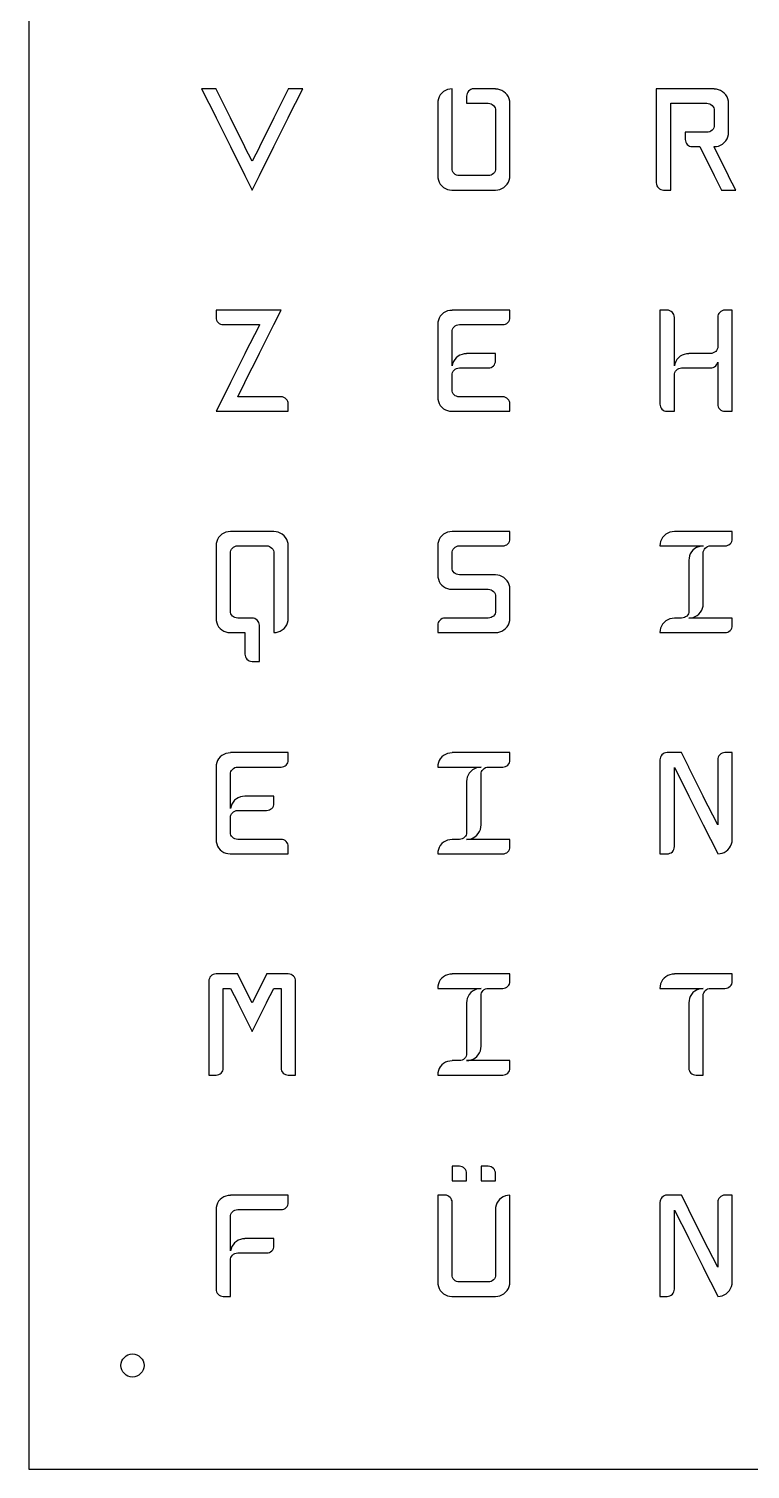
# Model space of a CAD drawing. Header units: millimetres. Extents: x 0 to 500, y 0 to 500.
# Drawn here: x 0 to 125.2, y 0 to 250 of the extents above; entities that cross this region are included whole.
import ezdxf

# ---------------------------------------------------------------- set-up
doc = ezdxf.new("R2010")
doc.units = ezdxf.units.MM
doc.layers.add('Buchstaben', color=7, linetype='Continuous')
doc.layers.add('Frontplatte', color=1, linetype='Continuous')

msp = doc.modelspace()

# ---------------------------------------------------------------- linework, layer by layer
at = {"layer": 'Buchstaben'}
for points in [[(37.5254, 224.5272), (38.7797, 222.0187), (40.0339, 224.5272), (40.0339, 224.5664), (42.5424, 229.5441), (42.5424, 229.5833), (45.0508, 234.561), (45.0508, 234.6002), (47.5593, 239.578), (45.0508, 239.578), (45.0508, 239.4996), (42.5424, 234.561), (42.5424, 234.4827), (40.0339, 229.5441), (40.0339, 229.4657), (38.7797, 227.0356), (37.5254, 229.4657), (37.5254, 229.5441), (35.0169, 234.4827), (35.0169, 234.561), (32.5085, 239.4996), (32.5085, 239.578), (30, 239.578), (32.5085, 234.6002), (32.5085, 234.561), (35.0169, 229.5833), (35.0169, 229.5441), (37.5254, 224.5664)], [(73.459, 222.0187), (81.0236, 222.0187), (81.4203, 222.0469), (81.795, 222.1316), (82.1477, 222.2727), (82.4785, 222.4702), (82.7874, 222.7242), (83.0555, 223.0346), (83.264, 223.3701), (83.4129, 223.7307), (83.5023, 224.1164), (83.5321, 224.5272), (83.5321, 237.0695), (83.5023, 237.4662), (83.4129, 237.8409), (83.264, 238.1936), (83.0555, 238.5244), (82.7874, 238.8333), (82.4785, 239.0873), (82.1477, 239.2848), (81.795, 239.4259), (81.4203, 239.5106), (81.0236, 239.5388), (81.0236, 239.578), (77.2609, 239.578), (76.9988, 239.5535), (76.7612, 239.48), (76.548, 239.3575), (76.3594, 239.186), (76.2051, 238.9999), (76.0949, 238.7941), (76.0287, 238.5687), (76.0067, 238.3238), (76.0067, 237.0695), (79.7694, 237.0695), (80.0168, 237.045), (80.2495, 236.9715), (80.4675, 236.849), (80.6709, 236.6776), (80.832, 236.486), (80.9496, 236.2769), (81.0236, 236.0505), (81.0236, 225.507), (80.9496, 225.2806), (80.832, 225.0715), (80.6709, 224.8799), (80.4675, 224.7256), (80.2495, 224.6153), (80.0168, 224.5492), (79.7694, 224.5272), (74.7524, 224.5272), (74.4903, 224.5492), (74.2527, 224.6153), (74.0396, 224.7256), (73.8509, 224.8799), (73.6898, 225.0715), (73.5722, 225.2806), (73.4982, 225.507), (73.4982, 239.578), (73.0874, 239.5482), (72.7018, 239.4588), (72.3412, 239.3099), (72.0057, 239.1014), (71.6952, 238.8333), (71.4412, 238.5244), (71.2437, 238.1936), (71.1026, 237.8409), (71.0179, 237.4662), (70.9897, 237.0695), (70.9897, 224.5272), (71.0179, 224.1164), (71.1026, 223.7307), (71.2437, 223.3701), (71.4412, 223.0346), (71.6952, 222.7242), (72.0041, 222.4702), (72.3349, 222.2727), (72.6876, 222.1316), (73.0623, 222.0469)], [(109.2972, 222.3714), (109.4858, 222.2171), (109.6989, 222.1069), (109.9366, 222.0407), (110.1987, 222.0187), (111.4529, 222.0187), (111.4529, 237.0695), (117.7241, 237.0695), (117.9715, 237.045), (118.2042, 236.9715), (118.4222, 236.849), (118.6256, 236.6776), (118.7867, 236.486), (118.9043, 236.2769), (118.9783, 236.0505), (118.9783, 233.0324), (118.9043, 232.806), (118.7867, 232.5969), (118.6256, 232.4053), (118.4222, 232.251), (118.2042, 232.1408), (117.9715, 232.0746), (117.7241, 232.0526), (113.9614, 232.0526), (113.9614, 230.7983), (113.9834, 230.5362), (114.0496, 230.2986), (114.1598, 230.0855), (114.3141, 229.8969), (114.5028, 229.7425), (114.7159, 229.6323), (114.9535, 229.5662), (115.2156, 229.5441), (116.4699, 229.5441), (118.9783, 224.5664), (118.9783, 224.5272), (120.2326, 222.0187), (122.741, 222.0187), (121.4868, 224.4488), (121.4868, 224.5272), (118.9783, 229.4657), (118.9783, 229.5441), (119.375, 229.5723), (119.7497, 229.657), (120.1024, 229.7981), (120.4332, 229.9956), (120.7421, 230.2496), (121.0102, 230.56), (121.2187, 230.8955), (121.3676, 231.2561), (121.457, 231.6418), (121.4868, 232.0526), (121.4868, 237.0695), (121.457, 237.4662), (121.3676, 237.8409), (121.2187, 238.1936), (121.0102, 238.5244), (120.7421, 238.8333), (120.4332, 239.0873), (120.1024, 239.2848), (119.7497, 239.4259), (119.375, 239.5106), (118.9783, 239.5388), (118.9783, 239.578), (108.9444, 239.578), (108.9444, 223.2729), (108.9665, 223.0108), (109.0326, 222.7732), (109.1429, 222.5601)], [(35.0169, 188.5538), (32.5085, 183.6153), (45.0508, 183.6153), (45.0508, 184.8695), (45.0288, 185.1145), (44.9626, 185.3399), (44.8524, 185.5456), (44.6981, 185.7318), (44.4948, 185.9033), (44.2767, 186.0258), (44.044, 186.0993), (43.7966, 186.1238), (36.2712, 186.1238), (37.5254, 188.6322), (37.5254, 188.6714), (40.0339, 193.6492), (40.0339, 193.6884), (42.5424, 198.6661), (42.5424, 198.7053), (43.7966, 201.1746), (32.5085, 201.1746), (32.5085, 199.9204), (32.5305, 199.6582), (32.5967, 199.4206), (32.7069, 199.2075), (32.8612, 199.0189), (33.0499, 198.8645), (33.263, 198.7543), (33.5006, 198.6882), (33.7627, 198.6661), (40.0339, 198.6661), (40.0339, 198.5877), (37.5254, 193.6492), (37.5254, 193.5708), (35.0169, 188.6322)], [(73.459, 183.6153), (83.5321, 183.6153), (83.5321, 184.8695), (83.51, 185.1145), (83.4439, 185.3399), (83.3337, 185.5456), (83.1793, 185.7318), (82.976, 185.9033), (82.758, 186.0258), (82.5253, 186.0993), (82.2778, 186.1238), (74.7524, 186.1238), (74.4903, 186.1458), (74.2527, 186.2119), (74.0396, 186.3222), (73.8509, 186.4765), (73.6898, 186.6681), (73.5722, 186.8772), (73.4982, 187.1036), (73.4982, 190.1216), (73.5722, 190.3481), (73.6898, 190.5571), (73.8509, 190.7487), (74.0396, 190.9202), (74.2527, 191.0427), (74.4903, 191.1162), (74.7524, 191.1407), (79.7694, 191.1407), (80.0168, 191.1627), (80.2495, 191.2289), (80.4675, 191.3391), (80.6709, 191.4935), (80.8252, 191.6821), (80.9354, 191.8952), (81.0016, 192.1328), (81.0236, 192.3949), (81.0236, 193.6492), (76.0067, 193.6492), (76.0067, 193.61), (75.5959, 193.5818), (75.2102, 193.4971), (74.8496, 193.356), (74.5141, 193.1585), (74.2037, 192.9045), (73.9391, 192.5811), (73.7334, 192.2382), (73.5864, 191.8756), (73.4982, 191.4935), (73.4982, 197.647), (73.5722, 197.8735), (73.6898, 198.0825), (73.8509, 198.2742), (74.0396, 198.4456), (74.2527, 198.5681), (74.4903, 198.6416), (74.7524, 198.6661), (82.2778, 198.6661), (82.5253, 198.6882), (82.758, 198.7543), (82.976, 198.8645), (83.1793, 199.0189), (83.3337, 199.2075), (83.4439, 199.4206), (83.51, 199.6582), (83.5321, 199.9204), (83.5321, 201.1746), (73.4982, 201.1746), (73.4982, 201.1354), (73.0874, 201.1072), (72.7018, 201.0225), (72.3412, 200.8814), (72.0057, 200.6839), (71.6952, 200.4299), (71.4412, 200.121), (71.2437, 199.7902), (71.1026, 199.4375), (71.0179, 199.0628), (70.9897, 198.6661), (70.9897, 186.1238), (71.0179, 185.713), (71.1026, 185.3273), (71.2437, 184.9667), (71.4412, 184.6312), (71.6952, 184.3208), (72.0041, 184.0668), (72.3349, 183.8693), (72.6876, 183.7282), (73.0623, 183.6435)], [(109.9243, 183.968), (110.1129, 183.8137), (110.3261, 183.7035), (110.5637, 183.6373), (110.8258, 183.6153), (112.08, 183.6153), (112.08, 190.1216), (112.1541, 190.3481), (112.2716, 190.5571), (112.4328, 190.7487), (112.6214, 190.9202), (112.8345, 191.0427), (113.0721, 191.1162), (113.3343, 191.1407), (118.3512, 191.1407), (118.5986, 191.1627), (118.8313, 191.2289), (119.0494, 191.3391), (119.2527, 191.4935), (119.4138, 191.6851), (119.5314, 191.8941), (119.6054, 192.1206), (119.6054, 184.8695), (119.6275, 184.6074), (119.6936, 184.3698), (119.8039, 184.1567), (119.9582, 183.968), (120.1468, 183.8137), (120.3599, 183.7035), (120.5976, 183.6373), (120.8597, 183.6153), (122.1139, 183.6153), (122.1139, 201.1746), (120.8597, 201.1746), (120.5976, 201.1501), (120.3599, 201.0766), (120.1468, 200.9541), (119.9582, 200.7826), (119.8039, 200.5965), (119.6936, 200.3907), (119.6275, 200.1653), (119.6054, 199.9204), (119.6054, 194.629), (119.5314, 194.4026), (119.4138, 194.1935), (119.2527, 194.0019), (119.0494, 193.8476), (118.8313, 193.7374), (118.5986, 193.6712), (118.3512, 193.6492), (114.5885, 193.6492), (114.5885, 193.61), (114.1777, 193.5818), (113.7921, 193.4971), (113.4315, 193.356), (113.096, 193.1585), (112.7855, 192.9045), (112.521, 192.5811), (112.3152, 192.2382), (112.1682, 191.8756), (112.08, 191.4935), (112.08, 199.9204), (112.058, 200.1653), (111.9918, 200.3907), (111.8816, 200.5965), (111.7273, 200.7826), (111.5239, 200.9541), (111.3059, 201.0766), (111.0732, 201.1501), (110.8258, 201.1746), (109.5716, 201.1746), (109.5716, 184.8695), (109.5936, 184.6074), (109.6597, 184.3698), (109.77, 184.1567)], [(37.8782, 140.5861), (38.0668, 140.4146), (38.2799, 140.2921), (38.5175, 140.2186), (38.7797, 140.1941), (40.0339, 140.1941), (40.0339, 146.4653), (40.0118, 146.7103), (39.9457, 146.9356), (39.8355, 147.1414), (39.6811, 147.3276), (39.4778, 147.499), (39.2598, 147.6215), (39.0271, 147.695), (38.7797, 147.7195), (36.2712, 147.7195), (36.0091, 147.7416), (35.7714, 147.8077), (35.5583, 147.9179), (35.3697, 148.0723), (35.2086, 148.2639), (35.091, 148.4729), (35.0169, 148.6994), (35.0169, 159.2428), (35.091, 159.4693), (35.2086, 159.6783), (35.3697, 159.8699), (35.5583, 160.0414), (35.7714, 160.1639), (36.0091, 160.2374), (36.2712, 160.2619), (41.2881, 160.2619), (41.5355, 160.2374), (41.7683, 160.1639), (41.9863, 160.0414), (42.1896, 159.8699), (42.3507, 159.6783), (42.4683, 159.4693), (42.5424, 159.2428), (42.5424, 145.211), (42.939, 145.2393), (43.3137, 145.3239), (43.6665, 145.465), (43.9973, 145.6626), (44.3061, 145.9166), (44.5742, 146.227), (44.7827, 146.5625), (44.9317, 146.9231), (45.021, 147.3088), (45.0508, 147.7195), (45.0508, 160.2619), (45.021, 160.6585), (44.9317, 161.0332), (44.7827, 161.386), (44.5742, 161.7168), (44.3061, 162.0256), (43.9973, 162.2796), (43.6665, 162.4772), (43.3137, 162.6183), (42.939, 162.7029), (42.5424, 162.7312), (42.5424, 162.7703), (35.0169, 162.7703), (35.0169, 162.7312), (34.6062, 162.7029), (34.2205, 162.6183), (33.8599, 162.4772), (33.5244, 162.2796), (33.214, 162.0256), (32.96, 161.7168), (32.7625, 161.386), (32.6214, 161.0332), (32.5367, 160.6585), (32.5085, 160.2619), (32.5085, 147.7195), (32.5367, 147.3088), (32.6214, 146.9231), (32.7625, 146.5625), (32.96, 146.227), (33.214, 145.9166), (33.5228, 145.6626), (33.8536, 145.465), (34.2064, 145.3239), (34.5811, 145.2393), (34.9777, 145.211), (37.5254, 145.211), (37.5254, 141.4483), (37.5475, 141.2034), (37.6136, 140.978), (37.7238, 140.7722)], [(70.9897, 146.4653), (70.9897, 145.211), (81.0236, 145.211), (81.4203, 145.2393), (81.795, 145.3239), (82.1477, 145.465), (82.4785, 145.6626), (82.7874, 145.9166), (83.0555, 146.227), (83.264, 146.5625), (83.4129, 146.9231), (83.5023, 147.3088), (83.5321, 147.7195), (83.5321, 152.7365), (83.5023, 153.1331), (83.4129, 153.5078), (83.264, 153.8606), (83.0555, 154.1914), (82.7874, 154.5002), (82.4785, 154.7542), (82.1477, 154.9518), (81.795, 155.0929), (81.4203, 155.1775), (81.0236, 155.2057), (81.0236, 155.2449), (74.7524, 155.2449), (74.4903, 155.267), (74.2527, 155.3331), (74.0396, 155.4434), (73.8509, 155.5977), (73.6898, 155.7893), (73.5722, 155.9983), (73.4982, 156.2248), (73.4982, 159.2428), (73.5722, 159.4693), (73.6898, 159.6783), (73.8509, 159.8699), (74.0396, 160.0414), (74.2527, 160.1639), (74.4903, 160.2374), (74.7524, 160.2619), (82.2778, 160.2619), (82.5253, 160.2839), (82.758, 160.3501), (82.976, 160.4603), (83.1793, 160.6146), (83.3337, 160.8033), (83.4439, 161.0164), (83.51, 161.254), (83.5321, 161.5161), (83.5321, 162.7703), (73.4982, 162.7703), (73.4982, 162.7312), (73.0874, 162.7029), (72.7018, 162.6183), (72.3412, 162.4772), (72.0057, 162.2796), (71.6952, 162.0256), (71.4412, 161.7168), (71.2437, 161.386), (71.1026, 161.0332), (71.0179, 160.6585), (70.9897, 160.2619), (70.9897, 155.2449), (71.0179, 154.8342), (71.1026, 154.4485), (71.2437, 154.0879), (71.4412, 153.7524), (71.6952, 153.442), (72.0041, 153.188), (72.3349, 152.9904), (72.6876, 152.8493), (73.0623, 152.7647), (73.459, 152.7365), (79.7694, 152.7365), (80.0168, 152.712), (80.2495, 152.6385), (80.4675, 152.516), (80.6709, 152.3445), (80.832, 152.1529), (80.9496, 151.9439), (81.0236, 151.7174), (81.0236, 148.6994), (80.9496, 148.4729), (80.832, 148.2639), (80.6709, 148.0723), (80.4675, 147.9179), (80.2495, 147.8077), (80.0168, 147.7416), (79.7694, 147.7195), (72.244, 147.7195), (71.9818, 147.695), (71.7442, 147.6215), (71.5311, 147.499), (71.3425, 147.3276), (71.1881, 147.1414), (71.0779, 146.9356), (71.0118, 146.7103)], [(110.2771, 146.9748), (110.0231, 146.666), (109.8255, 146.3352), (109.6844, 145.9824), (109.5998, 145.6077), (109.5716, 145.211), (120.8597, 145.211), (121.1071, 145.2331), (121.3398, 145.2992), (121.5578, 145.4095), (121.7612, 145.5638), (121.9155, 145.7524), (122.0257, 145.9655), (122.0919, 146.2032), (122.1139, 146.4653), (122.1139, 147.7195), (114.5885, 147.7195), (114.9851, 147.7477), (115.3599, 147.8324), (115.7126, 147.9735), (116.0434, 148.171), (116.3523, 148.425), (116.6204, 148.7354), (116.8289, 149.071), (116.9778, 149.4316), (117.0672, 149.8172), (117.097, 150.228), (117.097, 159.2428), (117.171, 159.4693), (117.2886, 159.6783), (117.4497, 159.8699), (117.6383, 160.0414), (117.8515, 160.1639), (118.0891, 160.2374), (118.3512, 160.2619), (120.8597, 160.2619), (121.1071, 160.2839), (121.3398, 160.3501), (121.5578, 160.4603), (121.7612, 160.6146), (121.9155, 160.8033), (122.0257, 161.0164), (122.0919, 161.254), (122.1139, 161.5161), (122.1139, 162.7703), (112.08, 162.7703), (112.08, 162.7312), (111.6693, 162.7029), (111.2836, 162.6183), (110.923, 162.4772), (110.5875, 162.2796), (110.2771, 162.0256), (110.0231, 161.7168), (109.8255, 161.386), (109.6844, 161.0332), (109.5998, 160.6585), (109.5716, 160.2619), (117.097, 160.2619), (117.097, 160.2227), (116.6862, 160.1945), (116.3005, 160.1098), (115.9399, 159.9687), (115.6044, 159.7712), (115.294, 159.5172), (115.04, 159.2083), (114.8425, 158.8775), (114.7014, 158.5248), (114.6167, 158.1501), (114.5885, 157.7534), (114.5885, 148.6994), (114.5145, 148.4729), (114.3969, 148.2639), (114.2357, 148.0723), (114.0324, 147.9179), (113.8144, 147.8077), (113.5817, 147.7416), (113.3343, 147.7195), (112.08, 147.7195), (112.08, 147.6803), (111.6693, 147.6521), (111.2836, 147.5674), (110.923, 147.4263), (110.5875, 147.2288)], [(34.9777, 106.8076), (45.0508, 106.8076), (45.0508, 108.0619), (45.0288, 108.3068), (44.9626, 108.5322), (44.8524, 108.738), (44.6981, 108.9242), (44.4948, 109.0956), (44.2767, 109.2181), (44.044, 109.2916), (43.7966, 109.3161), (36.2712, 109.3161), (36.0091, 109.3382), (35.7714, 109.4043), (35.5583, 109.5145), (35.3697, 109.6689), (35.2086, 109.8605), (35.091, 110.0695), (35.0169, 110.296), (35.0169, 113.314), (35.091, 113.5404), (35.2086, 113.7495), (35.3697, 113.9411), (35.5583, 114.1126), (35.7714, 114.2351), (36.0091, 114.3086), (36.2712, 114.3331), (41.2881, 114.3331), (41.5355, 114.3551), (41.7683, 114.4212), (41.9863, 114.5315), (42.1896, 114.6858), (42.3439, 114.8744), (42.4542, 115.0876), (42.5203, 115.3252), (42.5424, 115.5873), (42.5424, 116.8415), (37.5254, 116.8415), (37.5254, 116.8023), (37.1147, 116.7741), (36.729, 116.6895), (36.3684, 116.5484), (36.0329, 116.3508), (35.7225, 116.0968), (35.4579, 115.7735), (35.2521, 115.4305), (35.1051, 115.068), (35.0169, 114.6858), (35.0169, 120.8394), (35.091, 121.0659), (35.2086, 121.2749), (35.3697, 121.4665), (35.5583, 121.638), (35.7714, 121.7605), (36.0091, 121.834), (36.2712, 121.8585), (43.7966, 121.8585), (44.044, 121.8805), (44.2767, 121.9467), (44.4948, 122.0569), (44.6981, 122.2112), (44.8524, 122.3999), (44.9626, 122.613), (45.0288, 122.8506), (45.0508, 123.1127), (45.0508, 124.3669), (35.0169, 124.3669), (35.0169, 124.3277), (34.6062, 124.2995), (34.2205, 124.2149), (33.8599, 124.0738), (33.5244, 123.8762), (33.214, 123.6222), (32.96, 123.3134), (32.7625, 122.9826), (32.6214, 122.6298), (32.5367, 122.2551), (32.5085, 121.8585), (32.5085, 109.3161), (32.5367, 108.9054), (32.6214, 108.5197), (32.7625, 108.1591), (32.96, 107.8236), (33.214, 107.5131), (33.5228, 107.2592), (33.8536, 107.0616), (34.2064, 106.9205), (34.5811, 106.8359)], [(71.6952, 108.5714), (71.4412, 108.2626), (71.2437, 107.9318), (71.1026, 107.579), (71.0179, 107.2043), (70.9897, 106.8076), (82.2778, 106.8076), (82.5253, 106.8297), (82.758, 106.8958), (82.976, 107.0061), (83.1793, 107.1604), (83.3337, 107.349), (83.4439, 107.5621), (83.51, 107.7998), (83.5321, 108.0619), (83.5321, 109.3161), (76.0067, 109.3161), (76.4033, 109.3443), (76.778, 109.429), (77.1308, 109.5701), (77.4616, 109.7676), (77.7704, 110.0216), (78.0385, 110.332), (78.247, 110.6676), (78.396, 111.0281), (78.4853, 111.4138), (78.5151, 111.8246), (78.5151, 120.8394), (78.5892, 121.0659), (78.7068, 121.2749), (78.8679, 121.4665), (79.0565, 121.638), (79.2696, 121.7605), (79.5073, 121.834), (79.7694, 121.8585), (82.2778, 121.8585), (82.5253, 121.8805), (82.758, 121.9467), (82.976, 122.0569), (83.1793, 122.2112), (83.3337, 122.3999), (83.4439, 122.613), (83.51, 122.8506), (83.5321, 123.1127), (83.5321, 124.3669), (73.4982, 124.3669), (73.4982, 124.3277), (73.0874, 124.2995), (72.7018, 124.2149), (72.3412, 124.0738), (72.0057, 123.8762), (71.6952, 123.6222), (71.4412, 123.3134), (71.2437, 122.9826), (71.1026, 122.6298), (71.0179, 122.2551), (70.9897, 121.8585), (78.5151, 121.8585), (78.5151, 121.8193), (78.1044, 121.7911), (77.7187, 121.7064), (77.3581, 121.5653), (77.0226, 121.3678), (76.7122, 121.1138), (76.4582, 120.8049), (76.2606, 120.4741), (76.1195, 120.1214), (76.0349, 119.7467), (76.0067, 119.35), (76.0067, 110.296), (75.9326, 110.0695), (75.815, 109.8605), (75.6539, 109.6689), (75.4506, 109.5145), (75.2326, 109.4043), (74.9998, 109.3382), (74.7524, 109.3161), (73.4982, 109.3161), (73.4982, 109.2769), (73.0874, 109.2487), (72.7018, 109.164), (72.3412, 109.0229), (72.0057, 108.8254)], [(109.5716, 123.1127), (109.5716, 106.8076), (110.8258, 106.8076), (111.0732, 106.8297), (111.3059, 106.8958), (111.5239, 107.0061), (111.7273, 107.1604), (111.8816, 107.349), (111.9918, 107.5621), (112.058, 107.7998), (112.08, 108.0619), (112.08, 121.7801), (114.5885, 116.8807), (114.5885, 116.8415), (117.097, 111.8638), (117.097, 111.8246), (119.6054, 106.8468), (119.6054, 106.8076), (120.0021, 106.8359), (120.3768, 106.9205), (120.7296, 107.0616), (121.0604, 107.2592), (121.3692, 107.5131), (121.6373, 107.8236), (121.8458, 108.1591), (121.9948, 108.5197), (122.0841, 108.9054), (122.1139, 109.3161), (122.1139, 124.3669), (120.8597, 124.3669), (120.5976, 124.3424), (120.3599, 124.269), (120.1468, 124.1465), (119.9582, 123.975), (119.8039, 123.7888), (119.6936, 123.583), (119.6275, 123.3577), (119.6054, 123.1127), (119.6054, 111.8638), (117.097, 116.7631), (117.097, 116.8415), (114.5885, 121.7801), (114.5885, 121.8585), (113.3343, 124.3669), (110.8258, 124.3669), (110.5637, 124.3424), (110.3261, 124.269), (110.1129, 124.1465), (109.9243, 123.975), (109.77, 123.7888), (109.6597, 123.583), (109.5936, 123.3577)], [(31.2542, 84.7093), (31.2542, 68.4042), (32.5085, 68.4042), (32.7559, 68.4263), (32.9886, 68.4924), (33.2066, 68.6027), (33.41, 68.757), (33.5643, 68.9456), (33.6745, 69.1587), (33.7407, 69.3964), (33.7627, 69.6585), (33.7627, 83.4551), (35.0169, 83.4551), (36.2712, 80.9858), (36.2712, 80.9466), (38.7797, 75.9688), (41.2881, 80.9466), (41.2881, 80.9858), (42.5424, 83.4551), (43.7966, 83.4551), (43.7966, 69.6585), (43.8186, 69.3964), (43.8848, 69.1587), (43.995, 68.9456), (44.1493, 68.757), (44.338, 68.6027), (44.5511, 68.4924), (44.7887, 68.4263), (45.0508, 68.4042), (46.3051, 68.4042), (46.3051, 84.7093), (46.283, 84.9543), (46.2169, 85.1796), (46.1066, 85.3854), (45.9523, 85.5716), (45.749, 85.7431), (45.531, 85.8656), (45.2982, 85.939), (45.0508, 85.9635), (41.2881, 85.9635), (41.2881, 85.8852), (38.7797, 80.9466), (36.2712, 85.8852), (36.2712, 85.9635), (32.5085, 85.9635), (32.2464, 85.939), (32.0087, 85.8656), (31.7956, 85.7431), (31.607, 85.5716), (31.4527, 85.3854), (31.3424, 85.1796), (31.2763, 84.9543)], [(71.6952, 70.168), (71.4412, 69.8592), (71.2437, 69.5283), (71.1026, 69.1756), (71.0179, 68.8009), (70.9897, 68.4042), (82.2778, 68.4042), (82.5253, 68.4263), (82.758, 68.4924), (82.976, 68.6027), (83.1793, 68.757), (83.3337, 68.9456), (83.4439, 69.1587), (83.51, 69.3964), (83.5321, 69.6585), (83.5321, 70.9127), (76.0067, 70.9127), (76.4033, 70.9409), (76.778, 71.0256), (77.1308, 71.1667), (77.4616, 71.3642), (77.7704, 71.6182), (78.0385, 71.9286), (78.247, 72.2641), (78.396, 72.6247), (78.4853, 73.0104), (78.5151, 73.4212), (78.5151, 82.436), (78.5892, 82.6625), (78.7068, 82.8715), (78.8679, 83.0631), (79.0565, 83.2346), (79.2696, 83.3571), (79.5073, 83.4306), (79.7694, 83.4551), (82.2778, 83.4551), (82.5253, 83.4771), (82.758, 83.5433), (82.976, 83.6535), (83.1793, 83.8078), (83.3337, 83.9964), (83.4439, 84.2096), (83.51, 84.4472), (83.5321, 84.7093), (83.5321, 85.9635), (73.4982, 85.9635), (73.4982, 85.9243), (73.0874, 85.8961), (72.7018, 85.8115), (72.3412, 85.6704), (72.0057, 85.4728), (71.6952, 85.2188), (71.4412, 84.91), (71.2437, 84.5792), (71.1026, 84.2264), (71.0179, 83.8517), (70.9897, 83.4551), (78.5151, 83.4551), (78.5151, 83.4159), (78.1044, 83.3877), (77.7187, 83.303), (77.3581, 83.1619), (77.0226, 82.9643), (76.7122, 82.7104), (76.4582, 82.4015), (76.2606, 82.0707), (76.1195, 81.718), (76.0349, 81.3432), (76.0067, 80.9466), (76.0067, 71.8926), (75.9326, 71.6661), (75.815, 71.4571), (75.6539, 71.2655), (75.4506, 71.1111), (75.2326, 71.0009), (74.9998, 70.9348), (74.7524, 70.9127), (73.4982, 70.9127), (73.4982, 70.8735), (73.0874, 70.8453), (72.7018, 70.7606), (72.3412, 70.6195), (72.0057, 70.422)], [(114.9413, 68.757), (115.1299, 68.6027), (115.343, 68.4924), (115.5806, 68.4263), (115.8427, 68.4042), (117.097, 68.4042), (117.097, 82.436), (117.171, 82.6625), (117.2886, 82.8715), (117.4497, 83.0631), (117.6383, 83.2346), (117.8515, 83.3571), (118.0891, 83.4306), (118.3512, 83.4551), (120.8597, 83.4551), (121.1071, 83.4771), (121.3398, 83.5433), (121.5578, 83.6535), (121.7612, 83.8078), (121.9155, 83.9964), (122.0257, 84.2096), (122.0919, 84.4472), (122.1139, 84.7093), (122.1139, 85.9635), (112.08, 85.9635), (112.08, 85.9243), (111.6693, 85.8961), (111.2836, 85.8115), (110.923, 85.6704), (110.5875, 85.4728), (110.2771, 85.2188), (110.0231, 84.91), (109.8255, 84.5792), (109.6844, 84.2264), (109.5998, 83.8517), (109.5716, 83.4551), (117.097, 83.4551), (117.097, 83.4159), (116.6862, 83.3877), (116.3005, 83.303), (115.9399, 83.1619), (115.6044, 82.9643), (115.294, 82.7104), (115.04, 82.4015), (114.8425, 82.0707), (114.7014, 81.718), (114.6167, 81.3432), (114.5885, 80.9466), (114.5885, 69.6585), (114.6105, 69.3964), (114.6767, 69.1587), (114.7869, 68.9456)], [(73.4982, 52.5762), (73.4982, 50.0678), (76.0067, 50.0678), (76.0067, 51.322), (75.9846, 51.567), (75.9185, 51.7924), (75.8082, 51.9981), (75.6539, 52.1843), (75.4506, 52.3558), (75.2326, 52.4783), (74.9998, 52.5518), (74.7524, 52.5762)], [(79.7694, 52.5762), (78.5151, 52.5762), (78.5151, 50.0678), (81.0236, 50.0678), (81.0236, 51.322), (81.0016, 51.567), (80.9354, 51.7924), (80.8252, 51.9981), (80.6709, 52.1843), (80.4675, 52.3558), (80.2495, 52.4783), (80.0168, 52.5518)], [(32.8612, 30.3528), (33.0499, 30.1984), (33.263, 30.0882), (33.5006, 30.022), (33.7627, 30), (35.0169, 30), (35.0169, 36.5063), (35.091, 36.7328), (35.2086, 36.9418), (35.3697, 37.1335), (35.5583, 37.3049), (35.7714, 37.4274), (36.0091, 37.5009), (36.2712, 37.5254), (41.2881, 37.5254), (41.5355, 37.5475), (41.7683, 37.6136), (41.9863, 37.7238), (42.1896, 37.8782), (42.3439, 38.0668), (42.4542, 38.2799), (42.5203, 38.5175), (42.5424, 38.7797), (42.5424, 40.0339), (37.5254, 40.0339), (37.5254, 39.9947), (37.1147, 39.9665), (36.729, 39.8818), (36.3684, 39.7407), (36.0329, 39.5432), (35.7225, 39.2892), (35.4579, 38.9658), (35.2521, 38.6229), (35.1051, 38.2603), (35.0169, 37.8782), (35.0169, 44.0318), (35.091, 44.2582), (35.2086, 44.4673), (35.3697, 44.6589), (35.5583, 44.8304), (35.7714, 44.9528), (36.0091, 45.0263), (36.2712, 45.0508), (43.7966, 45.0508), (44.044, 45.0729), (44.2767, 45.139), (44.4948, 45.2493), (44.6981, 45.4036), (44.8524, 45.5922), (44.9626, 45.8053), (45.0288, 46.043), (45.0508, 46.3051), (45.0508, 47.5593), (35.0169, 47.5593), (35.0169, 47.5201), (34.6062, 47.4919), (34.2205, 47.4072), (33.8599, 47.2661), (33.5244, 47.0686), (33.214, 46.8146), (32.96, 46.5057), (32.7625, 46.1749), (32.6214, 45.8222), (32.5367, 45.4475), (32.5085, 45.0508), (32.5085, 31.2542), (32.5305, 30.9921), (32.5967, 30.7545), (32.7069, 30.5414)], [(73.459, 30), (81.0236, 30), (81.4203, 30.0282), (81.795, 30.1129), (82.1477, 30.254), (82.4785, 30.4515), (82.7874, 30.7055), (83.0555, 31.0159), (83.264, 31.3514), (83.4129, 31.712), (83.5023, 32.0977), (83.5321, 32.5085), (83.5321, 47.5593), (83.1213, 47.5295), (82.7356, 47.4402), (82.375, 47.2912), (82.0395, 47.0827), (81.7291, 46.8146), (81.4751, 46.5057), (81.2776, 46.1749), (81.1365, 45.8222), (81.0518, 45.4475), (81.0236, 45.0508), (81.0236, 33.4883), (80.9496, 33.2619), (80.832, 33.0528), (80.6709, 32.8612), (80.4675, 32.7069), (80.2495, 32.5967), (80.0168, 32.5305), (79.7694, 32.5085), (74.7524, 32.5085), (74.4903, 32.5305), (74.2527, 32.5967), (74.0396, 32.7069), (73.8509, 32.8612), (73.6898, 33.0528), (73.5722, 33.2619), (73.4982, 33.4883), (73.4982, 46.3051), (73.4761, 46.55), (73.41, 46.7754), (73.2998, 46.9812), (73.1454, 47.1674), (72.9421, 47.3388), (72.7241, 47.4613), (72.4914, 47.5348), (72.244, 47.5593), (70.9897, 47.5593), (70.9897, 32.5085), (71.0179, 32.0977), (71.1026, 31.712), (71.2437, 31.3514), (71.4412, 31.0159), (71.6952, 30.7055), (72.0041, 30.4515), (72.3349, 30.254), (72.6876, 30.1129), (73.0623, 30.0282)], [(109.5716, 46.3051), (109.5716, 30), (110.8258, 30), (111.0732, 30.022), (111.3059, 30.0882), (111.5239, 30.1984), (111.7273, 30.3528), (111.8816, 30.5414), (111.9918, 30.7545), (112.058, 30.9921), (112.08, 31.2542), (112.08, 44.9724), (114.5885, 40.0731), (114.5885, 40.0339), (117.097, 35.0561), (117.097, 35.0169), (119.6054, 30.0392), (119.6054, 30), (120.0021, 30.0282), (120.3768, 30.1129), (120.7296, 30.254), (121.0604, 30.4515), (121.3692, 30.7055), (121.6373, 31.0159), (121.8458, 31.3514), (121.9948, 31.712), (122.0841, 32.0977), (122.1139, 32.5085), (122.1139, 47.5593), (120.8597, 47.5593), (120.5976, 47.5348), (120.3599, 47.4613), (120.1468, 47.3388), (119.9582, 47.1674), (119.8039, 46.9812), (119.6936, 46.7754), (119.6275, 46.55), (119.6054, 46.3051), (119.6054, 35.0561), (117.097, 39.9555), (117.097, 40.0339), (114.5885, 44.9724), (114.5885, 45.0508), (113.3343, 47.5593), (110.8258, 47.5593), (110.5637, 47.5348), (110.3261, 47.4613), (110.1129, 47.3388), (109.9243, 47.1674), (109.77, 46.9812), (109.6597, 46.7754), (109.5936, 46.55)]]:
    msp.add_lwpolyline(points, close=True, dxfattribs=at)
msp.add_circle((18, 18), 2, dxfattribs=at)
at = {"layer": 'Frontplatte'}
msp.add_lwpolyline([(0, 0), (500, 0), (500, 500), (0, 500)], close=True, dxfattribs=at)

doc.saveas('drawing.dxf')
